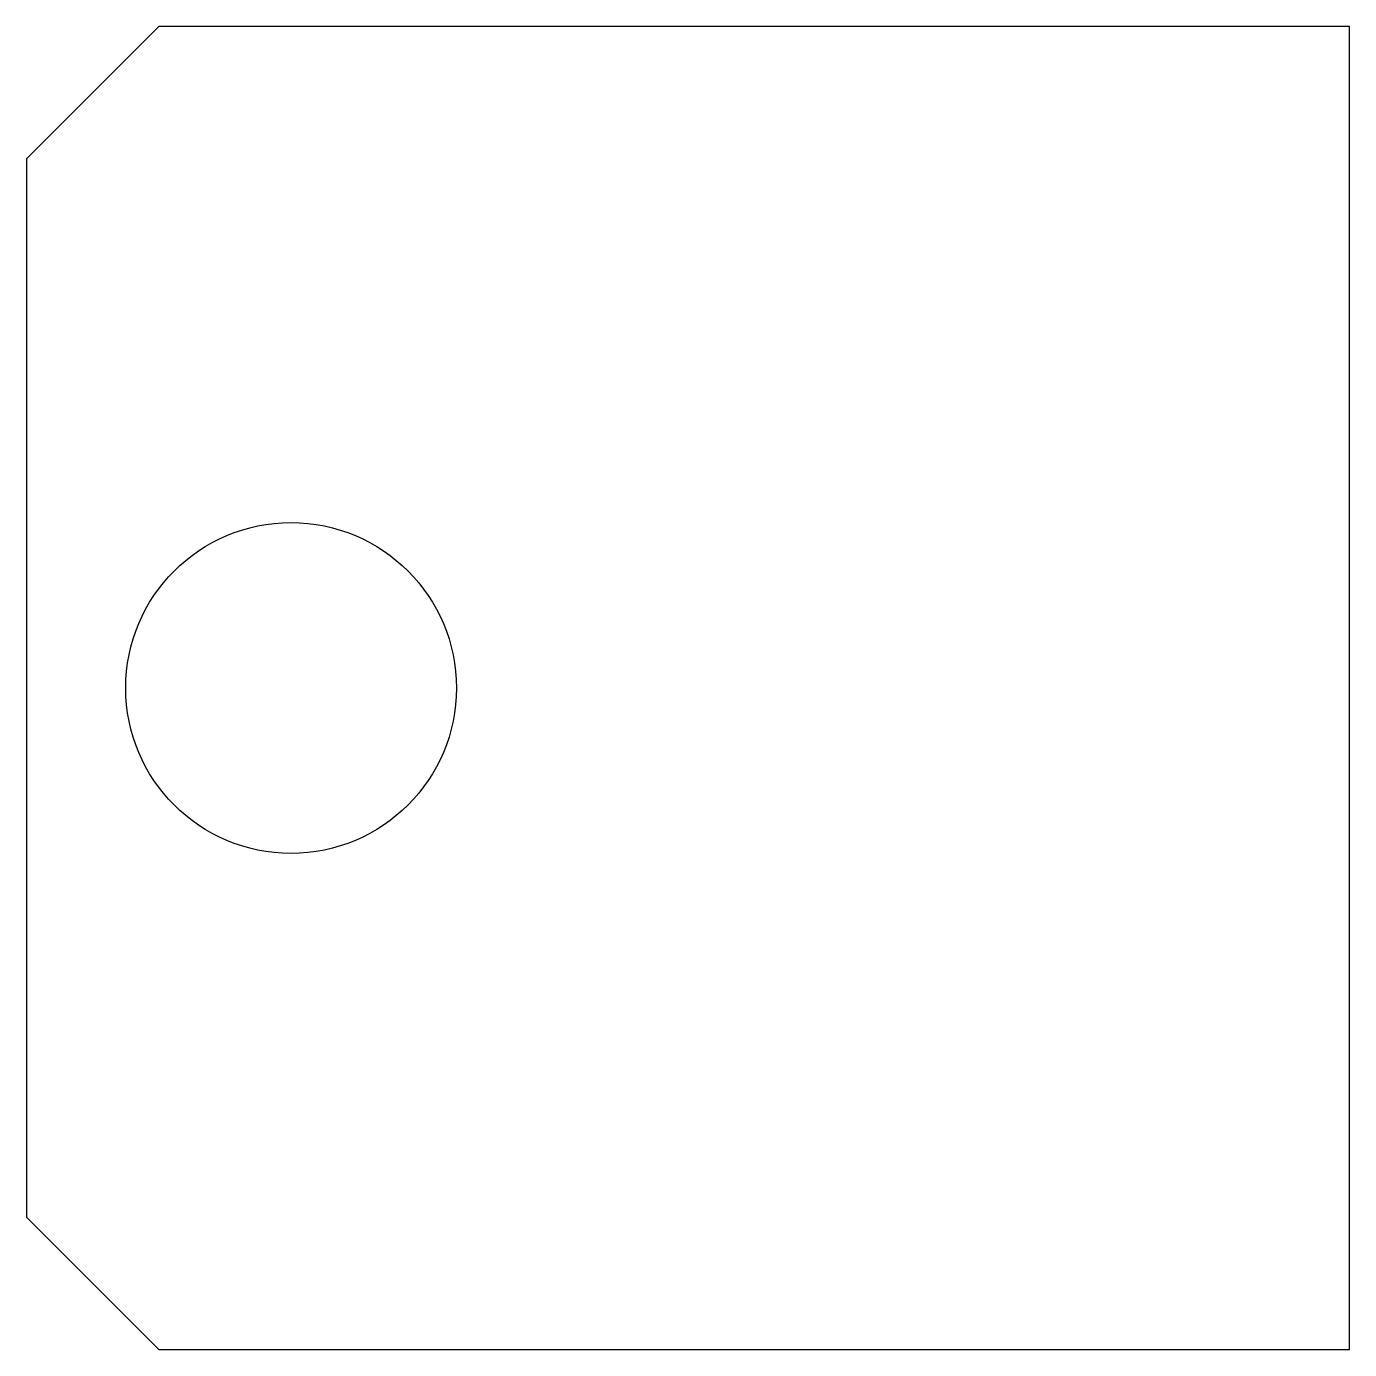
# Model space of a CAD drawing. Extents: x 0 to 100, y 0 to 100.
import ezdxf

# ---------------------------------------------------------------- set-up
doc = ezdxf.new("R2010")
doc.units = 0
doc.header["$MEASUREMENT"] = 0
doc.layers.get('0').update_dxf_attribs({"linetype": 'CONTINUOUS'})

msp = doc.modelspace()

# ---------------------------------------------------------------- linework, layer by layer
for p, q in [((10, 100), (0, 90)), ((100, 100), (10, 100)), ((100, 0), (100, 100)), ((0, 90), (0, 10)), ((0, 10), (10, 0)), ((10, 0), (100, 0))]:
    msp.add_line(p, q)
msp.add_circle((20, 50), 12.5)

doc.saveas('drawing.dxf')
